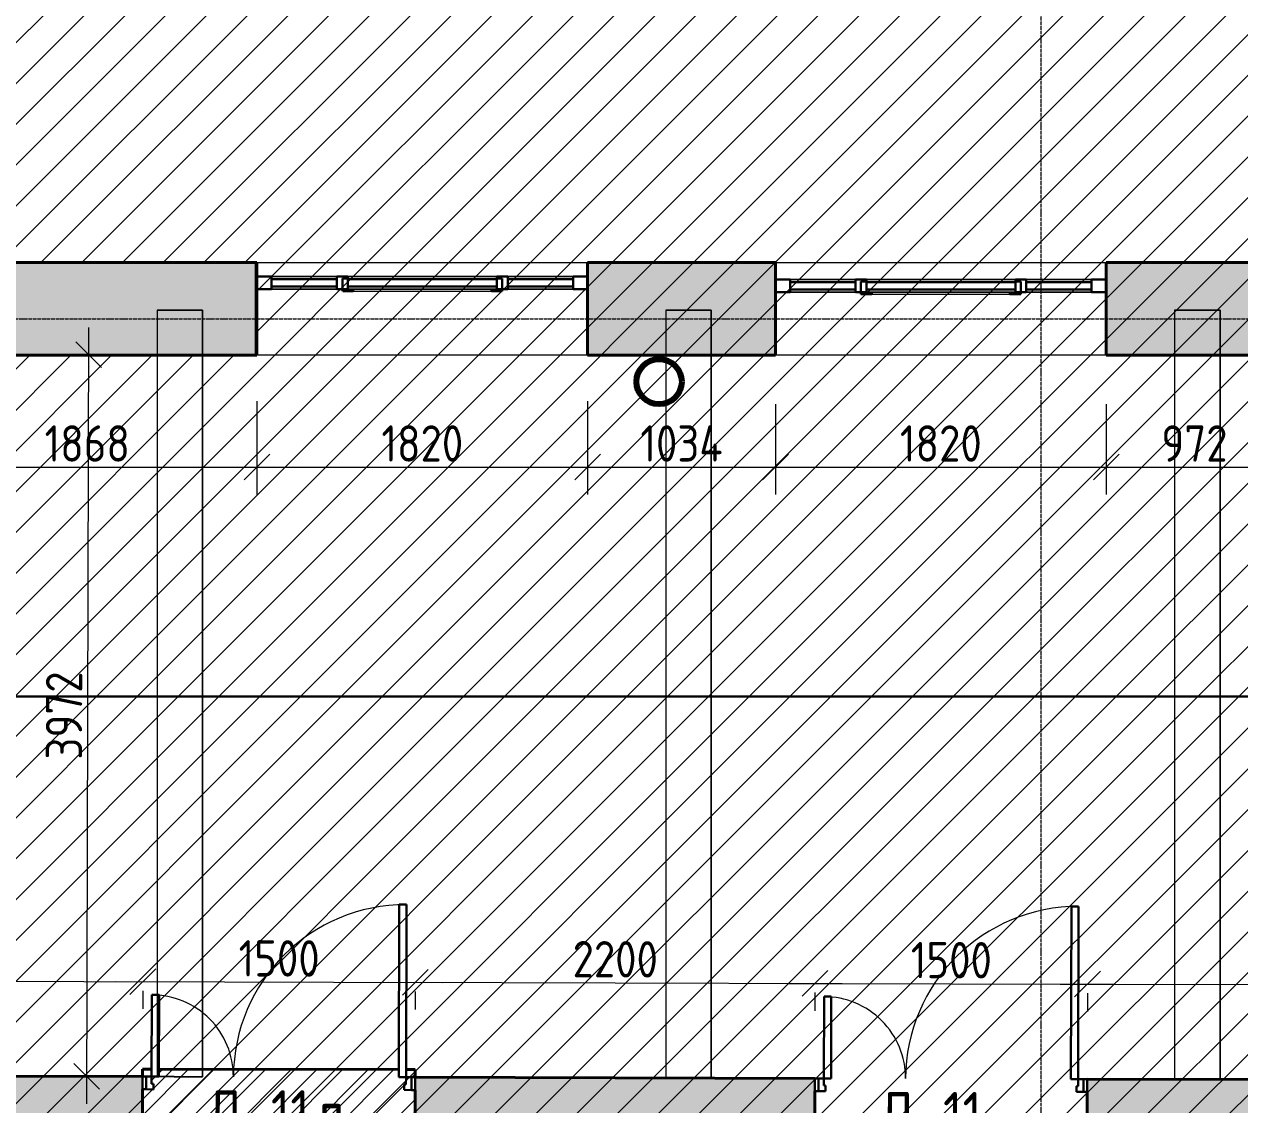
# Model space of a CAD drawing. Header units: millimetres. Extents: x -11886 to 379896, y -8130 to 47743.
# Drawn here: x 228990 to 235679, y 9082 to 15027 of the extents above; entities that cross this region are included whole.
import ezdxf

# ---------------------------------------------------------------- set-up
doc = ezdxf.new("R2010")
doc.units = ezdxf.units.MM
for name, pattern in [('ADSK_Линия сетки', [25, 20, -2.5, 0, -2.5]), ('ADSK_Сверху', [4.5, 3, -1.5]), ('ADSK_Снесено', [4.5, 3, -1.5])]:
    doc.linetypes.add(name, pattern=pattern)
for name, color, linetype, lineweight, true_color in [('_ Окна', 5, 'Continuous', 30, 0x0000ff), ('Витраж', 5, 'Continuous', 18, 0x0000ff), ('Двери', 5, 'Continuous', 18, 0x0000ff), ('Окна', 5, 'Continuous', 18, 0x0000ff), ('Панели витража', 5, 'Continuous', 18, 0x0000ff), ('планы со стояками отопление_dwg', 7, 'Continuous', 9, 0x767676), ('Стены внутренние', 5, 'Continuous', 18, 0x0000ff), ('Стены наружные', 1, 'ADSK_Снесено', 18, 0xff0000)]:
    doc.layers.add(name, color=color, linetype=linetype, lineweight=lineweight, true_color=true_color)
for name, color, linetype, lineweight in [('Каркас', 7, 'Continuous', 18), ('Марки дверей', 7, 'Continuous', 20), ('Оси', 7, 'Continuous', 9), ('Размеры', 7, 'Continuous', 9), ('Стены', 7, 'Continuous', 18), ('Стены разрез', 7, 'Continuous', 40), ('стояки', 7, 'Continuous', 9)]:
    doc.layers.add(name, color=color, linetype=linetype, lineweight=lineweight)
doc.styles.add('GOST Common_1', font='GOST_Common.ttf', dxfattribs={"width": 0.9, "height": 200})
doc.styles.add('GOST Common_2', font='GOST_Common.ttf', dxfattribs={"width": 0.9, "height": 250})
doc.dimstyles.new('ADSK_Основной_2_мм_Округление_до_1_мм', dxfattribs={"dimscale": 304.8, "dimtxt": 201.142999, "dimasz": 0.463911, "dimexe": 0.492126, "dimexo": 0.492126, "dimgap": 0.098425, "dimtad": 1, "dimdec": 0, "dimdsep": 46, "dimtxsty": 'GOST Common_1', "dimblk1": 'OBLIQUE', "dimblk2": 'OBLIQUE', "dimsah": 1, "dimcen": 0.09, "dimdle": 0.492126, "dimazin": 2, "dimtfac": 1, "dimtdec": 4, "dimtix": 1, "dimtmove": 0, "dimatfit": 3, "dimfxl": 1, "dimtvp": 1, "dimtolj": 1, "dimtzin": 0, "dimlwd": 20, "dimlwe": 20, "dimarcsym": 2})
pattern_1 = [(45, (215977.25, 85026.59), (-112.2532, 112.2532), [])]

# ---------------------------------------------------------------- blocks, each defined once
blk = doc.blocks.new('Прямоугольный импост - 70х20_60мм-1225109-03 План 3-го этажа')
at = {"layer": 'Витраж', "color": 161, "linetype": 'ADSK_Сверху', "true_color": 0xaaaaff}
for p, q in [((39644.1, 2341.7), (39644.1, 2271.7)), ((39724.1, 2341.7), (39644.1, 2341.7)), ((40114.1, 2341.7), (40084.1, 2341.7)), ((39724.1, 2271.7), (39644.1, 2271.7)), ((40114.1, 2271.7), (40084.1, 2271.7))]:
    blk.add_line(p, q, dxfattribs=at)
blk = doc.blocks.new('Прямоугольный импост - 70х20_60мм-1236811-03 План 3-го этажа')
at = {"layer": 'Витраж', "color": 161, "linetype": 'ADSK_Сверху', "true_color": 0xaaaaff}
for p, q in [((-80, 35), (0, 35)), ((0, 35), (0, -35)), ((0, -35), (-80, -35))]:
    blk.add_line(p, q, dxfattribs=at)
blk = doc.blocks.new('Прямоугольный импост - 70х20_60мм-1236812-03 План 3-го этажа')
at = {"layer": 'Витраж', "color": 161, "linetype": 'ADSK_Сверху', "true_color": 0xaaaaff}
for p, q in [((0, 35), (-80, 35)), ((0, -35), (0, 35)), ((-80, -35), (0, -35))]:
    blk.add_line(p, q, dxfattribs=at)
blk = doc.blocks.new('Прямоугольный импост - 70х20_60мм-1225111-03 План 3-го этажа')
at = {"layer": 'Витраж', "color": 161, "linetype": 'ADSK_Сверху', "true_color": 0xaaaaff}
for p, q in [((40144.1, 2341.7), (40114.1, 2341.7)), ((40994.1, 2341.7), (40964.1, 2341.7)), ((40144.1, 2271.7), (40114.1, 2271.7)), ((40994.1, 2271.7), (40964.1, 2271.7))]:
    blk.add_line(p, q, dxfattribs=at)
blk = doc.blocks.new('Витраж-тент со смещением вовне - 60мм 30 сдвиг-1466982-03 План 3-го этажа')
at = {"layer": '_ Окна', "color": 161, "linetype": 'ADSK_Сверху', "true_color": 0xaaaaff}
for p, q in [((-440, 25), (-440, -45)), ((-440, 25), (-410, 25)), ((-440, -45), (-440, 25)), ((440, 25), (410, 25)), ((440, -45), (440, 25)), ((440, -45), (440, 25)), ((-380, -45), (-440, -45)), ((-380, -35), (-380, -45)), ((380, -35), (380, -45)), ((380, -45), (440, -45))]:
    blk.add_line(p, q, dxfattribs=at)
at = {"layer": 'Окна', "color": 161, "linetype": 'ADSK_Сверху', "true_color": 0xaaaaff}
blk.add_line((-380, -45), (380, -45), dxfattribs=at)
blk = doc.blocks.new('Прямоугольный импост - 70х20_60мм-1225113-03 План 3-го этажа')
at = {"layer": 'Витраж', "color": 161, "linetype": 'ADSK_Сверху', "true_color": 0xaaaaff}
for p, q in [((41024.1, 2341.7), (40994.1, 2341.7)), ((41464.1, 2341.7), (41384.1, 2341.7)), ((41464.1, 2271.7), (41464.1, 2341.7)), ((41024.1, 2271.7), (40994.1, 2271.7)), ((41464.1, 2271.7), (41384.1, 2271.7))]:
    blk.add_line(p, q, dxfattribs=at)
blk = doc.blocks.new('Прямоугольный импост - 70х60мм-1236807-03 План 3-го этажа')
at = {"layer": 'Витраж', "color": 161, "linetype": 'ADSK_Сверху', "true_color": 0xaaaaff}
for p, q in [((-30, 35), (30, 35)), ((30, -35), (-30, -35))]:
    blk.add_line(p, q, dxfattribs=at)
blk = doc.blocks.new('Прямоугольный импост - 70х60мм-1225009-03 План 3-го этажа')
at = {"layer": 'Витраж', "color": 161, "linetype": 'ADSK_Сверху', "true_color": 0xaaaaff}
for p, q in [((41024.1, 2341.7), (41024.1, 2271.7)), ((41384.1, 2341.7), (41024.1, 2341.7)), ((41384.1, 2271.7), (41384.1, 2341.7)), ((41384.1, 2271.7), (41024.1, 2271.7))]:
    blk.add_line(p, q, dxfattribs=at)
blk = doc.blocks.new('Прямоугольный импост - 70х60мм-1242018-03 План 3-го этажа')
at = {"layer": 'Витраж', "color": 161, "linetype": 'ADSK_Сверху', "true_color": 0xaaaaff}
for p, q in [((40144.1, 2341.7), (40144.1, 2271.7)), ((40964.1, 2341.7), (40144.1, 2341.7)), ((40964.1, 2271.7), (40964.1, 2341.7)), ((40964.1, 2271.7), (40144.1, 2271.7))]:
    blk.add_line(p, q, dxfattribs=at)
blk = doc.blocks.new('Системная панель - _AR_Стекло_40мм_привязка по центру-V52-03 План 3-го этажа')
at = {"layer": 'Панели витража', "lineweight": 30}
for p, q in [((180, 20), (-180, 20)), ((-180, 20), (-180, -20)), ((180, -20), (180, 20)), ((-180, -20), (180, -20))]:
    blk.add_line(p, q, dxfattribs=at)
blk = doc.blocks.new('Прямоугольный импост - 70х40_60мм-V87-03 План 3-го этажа')
at = {"layer": 'Витраж'}
for p, q in [((-6172.3, 22549.3), (-6172.3, 22189.3)), ((-6102.3, 22549.3), (-6102.3, 22189.3))]:
    blk.add_line(p, q, dxfattribs=at)
blk = doc.blocks.new('Прямоугольный импост - 70х20_60мм-V53-03 План 3-го этажа')
at = {"layer": 'Витраж', "lineweight": 30}
for p, q in [((-80, 35), (0, 35)), ((-80, -35), (-80, 35)), ((0, 35), (0, -35)), ((0, -35), (-80, -35))]:
    blk.add_line(p, q, dxfattribs=at)
blk = doc.blocks.new('Прямоугольный импост - 70х20_60мм-V54-03 План 3-го этажа')
at = {"layer": 'Витраж', "lineweight": 30}
for p, q in [((0, 35), (-80, 35)), ((-80, 35), (-80, -35)), ((0, -35), (0, 35)), ((-80, -35), (0, -35))]:
    blk.add_line(p, q, dxfattribs=at)
blk = doc.blocks.new('Прямоугольный импост - 70х40_60мм-V66-03 План 3-го этажа')
at = {"layer": 'Витраж'}
for p, q in [((-6012, 11415.4), (-6012, 11055.4)), ((-5942, 11415.4), (-5942, 11055.4))]:
    blk.add_line(p, q, dxfattribs=at)
blk = doc.blocks.new('Системная панель - _AR_Стекло_40мм_привязка по центру-V55-03 План 3-го этажа')
at = {"layer": 'Панели витража', "lineweight": 30}
for p, q in [((410, 20), (-410, 20)), ((-410, 20), (-410, -20)), ((410, -20), (410, 20)), ((-410, -20), (410, -20))]:
    blk.add_line(p, q, dxfattribs=at)
blk = doc.blocks.new('Прямоугольный импост - 70х40_60мм-V68-03 План 3-го этажа')
at = {"layer": 'Витраж'}
for p, q in [((-6012, 10995.4), (-6012, 10175.4)), ((-5942, 10995.4), (-5942, 10175.4))]:
    blk.add_line(p, q, dxfattribs=at)
blk = doc.blocks.new('Прямоугольный импост - 70х60мм-V56-03 План 3-го этажа')
at = {"layer": 'Витраж', "lineweight": 30}
for p, q in [((-30, 35), (30, 35)), ((-30, -35), (-30, 35)), ((30, 35), (30, -35)), ((30, -35), (-30, -35))]:
    blk.add_line(p, q, dxfattribs=at)
blk = doc.blocks.new('Новые проёмы 3 этаж - Новые проёмы 3 этаж-1676495-03 План 3-го этажа')
at = {"layer": 'Стены'}
h = blk.add_hatch(dxfattribs=at)
h.set_pattern_fill('FP_4', color=256, style=0, pattern_type=2)
h.set_pattern_definition([(45, (0, 0), (-70.7107, 70.7107), [])])
h.paths.add_polyline_path([(15162.3, 8686), (15162.3, 9012.7), (15103.2, 9012.8), (15103.2, 9042.8), (15113.2, 9042.8), (15113.2, 9082.8), (15073.3, 9082.9), (15073.3, 9125.3), (13753.5, 9127), (13753.3, 9086.4), (13713.3, 9086), (13713.3, 9046.5), (13723.2, 9046.5), (13723.2, 9016.5), (13663.2, 9016.6), (13663.5, 8690.6), (14193.2, 8690.7), (14440, 8686)])
h.paths.add_polyline_path([(15163.3, 9082.7), (15162.3, 9125.2), (15113.5, 9125.2), (15113.3, 9082.8), (15162.3, 9082.7)])
h.paths.add_polyline_path([(13713.3, 9086.5), (13713.3, 9127), (13663.5, 9127.1), (13663.5, 9086.6), (13713.2, 9086.5)])
at = {"layer": 'Стены разрез'}
for p, q in [((13663.5, 9127.1), (13663.3, 9086.6)), ((13713.5, 9127), (13663.5, 9127.1)), ((15073.5, 9125.3), (13753.5, 9127)), ((15163.5, 9125.2), (15113.5, 9125.2)), ((15163.3, 9082.7), (15163.5, 9125.2)), ((13663.2, 9016.6), (13662.3, 8690.6)), ((15162.3, 8686), (15163.2, 9012.7))]:
    blk.add_line(p, q, dxfattribs=at)
blk = doc.blocks.new('AC_Дверь_Двупольная - Д-11л 1500х2200h-2039728-03 План 3-го этажа')
at = {"layer": 'Двери', "lineweight": 30}
for p, q in [((700, 1140), (660, 1140)), ((660, 1140), (660, 190)), ((700, 190), (700, 1140)), ((-700, 640), (-660, 640)), ((-700, 190), (-700, 640)), ((-660, 640), (-660, 190)), ((-750, 190), (-730, 190)), ((-750, 120), (-750, 190)), ((-730, 190), (-700, 190)), ((-730, 120), (-730, 190)), ((-730, 190), (-730, 120)), ((-660, 190), (-700, 190)), ((-700, 190), (-700, 150)), ((-700, 150), (-690, 150)), ((-690, 150), (-690, 120)), ((660, 190), (700, 190)), ((700, 150), (690, 150)), ((690, 150), (690, 120)), ((730, 190), (700, 190)), ((700, 190), (700, 150)), ((730, 120), (730, 190)), ((750, 190), (730, 190)), ((730, 190), (730, 120)), ((750, 120), (750, 190)), ((-730, 120), (-750, 120)), ((-690, 120), (-730, 120)), ((690, 120), (730, 120)), ((730, 120), (750, 120))]:
    blk.add_line(p, q, dxfattribs=at)
at = {"layer": 'Двери'}
for centre, radius, start, end in [((700, 190), 950, 90, 180), ((-700, 190), 450, 360, 90)]:
    blk.add_arc(centre, radius, start, end, dxfattribs=at)
blk = doc.blocks.new('планы со стояками отопление_dwg-1484427-03 План 3-го этажа')
at = {"layer": 'стояки', "color": 246, "lineweight": 80, "true_color": 0x7f001f}
blk.add_circle((187605, 336526.4), 124.3, dxfattribs=at)
blk = doc.blocks.new('_Oblique')
at = {"color": 0, "linetype": 'ByBlock', "lineweight": -2}
blk.add_line((-0.5, -0.5), (0.5, 0.5), dxfattribs=at)
blk = doc.blocks.new('*D2293')
at = {"layer": 'Defpoints', "color": 0, "transparency": 16777216}
for p in [(230270.2, 13206.6), (229333.1, 9237.5), (229433.1, 9237.2)]:
    blk.add_point(p, dxfattribs=at)
at = {"layer": 'Размеры', "color": 0, "lineweight": 20, "transparency": 16777216}
for p, q in [((229344, 13359.1), (229332.7, 9087.5)), ((230120.2, 13207), (229193.6, 13209.5)), ((229283.1, 9237.6), (229183.1, 9237.9))]:
    blk.add_line(p, q, dxfattribs=at)
at = {"layer": 'Размеры', "color": 0, "lineweight": 20, "transparency": 16777216, "xscale": 141.4, "yscale": 141.4, "zscale": 141.4}
for p, rotation in [((229343.6, 13209.1), 89.84855052735752), ((229333.1, 9237.5), 269.8485505273575)]:
    blk.add_blockref('_Oblique', p, dxfattribs=dict(at, rotation=rotation))
at = {"layer": 'Размеры', "color": 0, "lineweight": 20, "transparency": 16777216, "insert": (229208.4, 11223.6), "char_height": 200, "width": 605.475, "attachment_point": 5, "rotation": 89.84855, "style": 'GOST Common_1'}
blk.add_mtext('\\A1;3972', dxfattribs=at)
blk = doc.blocks.new('*D2297')
at = {"layer": 'Defpoints', "color": 0, "transparency": 16777216}
for p in [(229642.2, 9859), (229642, 9759), (223730.3, 9252.3)]:
    blk.add_point(p, dxfattribs=at)
at = {"layer": 'Размеры', "color": 0, "lineweight": 20, "transparency": 16777216}
for p, q in [((223730.7, 9402.3), (223732.1, 9924.6)), ((223581.7, 9775), (229792, 9758.6)), ((229641.8, 9709), (229641.6, 9609))]:
    blk.add_line(p, q, dxfattribs=at)
at = {"layer": 'Размеры', "color": 0, "lineweight": 20, "transparency": 16777216, "xscale": 141.4, "yscale": 141.4, "zscale": 141.4}
for p, rotation in [((223731.7, 9774.6), 179.8485505273597), ((229642, 9759), 359.8485505273597)]:
    blk.add_blockref('_Oblique', p, dxfattribs=dict(at, rotation=rotation))
at = {"layer": 'Размеры', "color": 0, "lineweight": 20, "transparency": 16777216, "insert": (226687.2, 9896.8), "char_height": 200, "width": 560.473, "attachment_point": 5, "rotation": 359.84855, "style": 'GOST Common_1'}
blk.add_mtext('\\A1;5910', dxfattribs=at)
blk = doc.blocks.new('*D2298')
at = {"layer": 'Defpoints', "color": 0, "transparency": 16777216}
for p in [(229642.2, 9859), (231142.2, 9855), (231142, 9755)]:
    blk.add_point(p, dxfattribs=at)
at = {"layer": 'Размеры', "color": 0, "lineweight": 20, "transparency": 16777216}
for p, q in [((229492, 9759.4), (231292, 9754.7)), ((229641.8, 9709), (229641.6, 9609)), ((231141.8, 9705), (231141.6, 9605.1))]:
    blk.add_line(p, q, dxfattribs=at)
at = {"layer": 'Размеры', "color": 0, "lineweight": 20, "transparency": 16777216, "xscale": 141.4, "yscale": 141.4, "zscale": 141.4}
for p, rotation in [((229642, 9759), 179.8485505273597), ((231142, 9755), 359.8485505273597)]:
    blk.add_blockref('_Oblique', p, dxfattribs=dict(at, rotation=rotation))
at = {"layer": 'Размеры', "color": 0, "lineweight": 20, "transparency": 16777216, "insert": (230392.3, 9887), "char_height": 200, "width": 560.473, "attachment_point": 5, "rotation": 359.84855, "style": 'GOST Common_1'}
blk.add_mtext('\\A1;1500', dxfattribs=at)
blk = doc.blocks.new('*D2299')
at = {"layer": 'Defpoints', "color": 0, "transparency": 16777216}
for p in [(231142.2, 9855), (233341.8, 9849.2), (233341.5, 9749.2)]:
    blk.add_point(p, dxfattribs=at)
at = {"layer": 'Размеры', "color": 0, "lineweight": 20, "transparency": 16777216}
for p, q in [((230992, 9755.4), (233491.5, 9748.8)), ((231141.8, 9705), (231141.6, 9605.1)), ((233341.4, 9699.2), (233341.1, 9599.2))]:
    blk.add_line(p, q, dxfattribs=at)
at = {"layer": 'Размеры', "color": 0, "lineweight": 20, "transparency": 16777216, "xscale": 141.4, "yscale": 141.4, "zscale": 141.4}
for p, rotation in [((231142, 9755), 179.8485505273597), ((233341.5, 9749.2), 359.8485505273597)]:
    blk.add_blockref('_Oblique', p, dxfattribs=dict(at, rotation=rotation))
at = {"layer": 'Размеры', "color": 0, "lineweight": 20, "transparency": 16777216, "insert": (232242.1, 9882.1), "char_height": 200, "width": 605.475, "attachment_point": 5, "rotation": 359.84855, "style": 'GOST Common_1'}
blk.add_mtext('\\A1;2200', dxfattribs=at)
blk = doc.blocks.new('*D2300')
at = {"layer": 'Defpoints', "color": 0, "transparency": 16777216}
for p in [(233341.8, 9849.2), (234841.8, 9845.3), (234841.5, 9745.3)]:
    blk.add_point(p, dxfattribs=at)
at = {"layer": 'Размеры', "color": 0, "lineweight": 20, "transparency": 16777216}
for p, q in [((233191.5, 9749.6), (234991.5, 9744.9)), ((233341.4, 9699.2), (233341.1, 9599.2)), ((234841.4, 9695.3), (234841.1, 9595.3))]:
    blk.add_line(p, q, dxfattribs=at)
at = {"layer": 'Размеры', "color": 0, "lineweight": 20, "transparency": 16777216, "xscale": 141.4, "yscale": 141.4, "zscale": 141.4}
for p, rotation in [((233341.5, 9749.2), 179.8485505273597), ((234841.5, 9745.3), 359.8485505273597)]:
    blk.add_blockref('_Oblique', p, dxfattribs=dict(at, rotation=rotation))
at = {"layer": 'Размеры', "color": 0, "lineweight": 20, "transparency": 16777216, "insert": (234091.9, 9877.3), "char_height": 200, "width": 560.473, "attachment_point": 5, "rotation": 359.84855, "style": 'GOST Common_1'}
blk.add_mtext('\\A1;1500', dxfattribs=at)
blk = doc.blocks.new('*D2301')
at = {"layer": 'Defpoints', "color": 0, "transparency": 16777216}
for p in [(234841.8, 9845.3), (237993.2, 9736.9), (237992, 9266.3)]:
    blk.add_point(p, dxfattribs=at)
at = {"layer": 'Размеры', "color": 0, "lineweight": 20, "transparency": 16777216}
for p, q in [((237992.4, 9416.3), (237993.6, 9886.9)), ((234691.5, 9745.7), (238143.2, 9736.5)), ((234841.4, 9695.3), (234841.1, 9595.3))]:
    blk.add_line(p, q, dxfattribs=at)
at = {"layer": 'Размеры', "color": 0, "lineweight": 20, "transparency": 16777216, "xscale": 141.4, "yscale": 141.4, "zscale": 141.4}
for p, rotation in [((234841.5, 9745.3), 179.8485505273597), ((237993.2, 9736.9), 359.8485505273597)]:
    blk.add_blockref('_Oblique', p, dxfattribs=dict(at, rotation=rotation))
at = {"layer": 'Размеры', "color": 0, "lineweight": 20, "transparency": 16777216, "insert": (236417.7, 9871.1), "char_height": 200, "width": 560.473, "attachment_point": 5, "rotation": 359.84855, "style": 'GOST Common_1'}
blk.add_mtext('\\A1;3152', dxfattribs=at)
blk = doc.blocks.new('*D2314')
at = {"layer": 'Defpoints', "color": 0, "transparency": 16777216}
for p in [(230270.2, 13103.6), (228402.4, 12772.9), (230270.2, 12590.1)]:
    blk.add_point(p, dxfattribs=at)
at = {"layer": 'Размеры', "color": 0, "lineweight": 20, "transparency": 16777216}
for p, q in [((230270.2, 12953.6), (230270.2, 12440.1)), ((228252.4, 12590.1), (230420.2, 12590.1)), ((228402.4, 12622.9), (228402.4, 12440.1))]:
    blk.add_line(p, q, dxfattribs=at)
at = {"layer": 'Размеры', "color": 0, "lineweight": 20, "transparency": 16777216, "xscale": 141.4, "yscale": 141.4, "zscale": 141.4, "rotation": 180}
blk.add_blockref('_Oblique', (228402.4, 12590.1), dxfattribs=at)
at = {"layer": 'Размеры', "color": 0, "lineweight": 20, "transparency": 16777216, "xscale": 141.4, "yscale": 141.4, "zscale": 141.4}
blk.add_blockref('_Oblique', (230270.2, 12590.1), dxfattribs=at)
at = {"layer": 'Размеры', "color": 0, "lineweight": 20, "transparency": 16777216, "insert": (229336.3, 12720.1), "char_height": 200, "width": 560.473, "attachment_point": 5, "style": 'GOST Common_1'}
blk.add_mtext('\\A1;1868', dxfattribs=at)
blk = doc.blocks.new('*D2315')
at = {"layer": 'Defpoints', "color": 0, "transparency": 16777216}
for p in [(230270.2, 13103.6), (232090.2, 13103.6), (232090.2, 12590.1)]:
    blk.add_point(p, dxfattribs=at)
at = {"layer": 'Размеры', "color": 0, "lineweight": 20, "transparency": 16777216}
for p, q in [((230270.2, 12953.6), (230270.2, 12440.1)), ((232090.2, 12953.6), (232090.2, 12440.1)), ((230120.2, 12590.1), (232240.2, 12590.1))]:
    blk.add_line(p, q, dxfattribs=at)
at = {"layer": 'Размеры', "color": 0, "lineweight": 20, "transparency": 16777216, "xscale": 141.4, "yscale": 141.4, "zscale": 141.4, "rotation": 180}
blk.add_blockref('_Oblique', (230270.2, 12590.1), dxfattribs=at)
at = {"layer": 'Размеры', "color": 0, "lineweight": 20, "transparency": 16777216, "xscale": 141.4, "yscale": 141.4, "zscale": 141.4}
blk.add_blockref('_Oblique', (232090.2, 12590.1), dxfattribs=at)
at = {"layer": 'Размеры', "color": 0, "lineweight": 20, "transparency": 16777216, "insert": (231180.2, 12720.1), "char_height": 200, "width": 560.473, "attachment_point": 5, "style": 'GOST Common_1'}
blk.add_mtext('\\A1;1820', dxfattribs=at)
blk = doc.blocks.new('*D2316')
at = {"layer": 'Defpoints', "color": 0, "transparency": 16777216}
for p in [(232090.2, 13103.6), (233124.1, 13087.2), (233124.1, 12590.1)]:
    blk.add_point(p, dxfattribs=at)
at = {"layer": 'Размеры', "color": 0, "lineweight": 20, "transparency": 16777216}
for p, q in [((232090.2, 12953.6), (232090.2, 12440.1)), ((233124.1, 12937.2), (233124.1, 12440.1)), ((231940.2, 12590.1), (233274.1, 12590.1))]:
    blk.add_line(p, q, dxfattribs=at)
at = {"layer": 'Размеры', "color": 0, "lineweight": 20, "transparency": 16777216, "xscale": 141.4, "yscale": 141.4, "zscale": 141.4, "rotation": 180}
blk.add_blockref('_Oblique', (232090.2, 12590.1), dxfattribs=at)
at = {"layer": 'Размеры', "color": 0, "lineweight": 20, "transparency": 16777216, "xscale": 141.4, "yscale": 141.4, "zscale": 141.4}
blk.add_blockref('_Oblique', (233124.1, 12590.1), dxfattribs=at)
at = {"layer": 'Размеры', "color": 0, "lineweight": 20, "transparency": 16777216, "insert": (232607.1, 12720.1), "char_height": 200, "width": 580.928, "attachment_point": 5, "style": 'GOST Common_1'}
blk.add_mtext('\\A1;1034', dxfattribs=at)
blk = doc.blocks.new('*D2317')
at = {"layer": 'Defpoints', "color": 0, "transparency": 16777216}
for p in [(233124.1, 13087.2), (234944.1, 13087.2), (234944.1, 12590.1)]:
    blk.add_point(p, dxfattribs=at)
at = {"layer": 'Размеры', "color": 0, "lineweight": 20, "transparency": 16777216}
for p, q in [((233124.1, 12937.2), (233124.1, 12440.1)), ((234944.1, 12937.2), (234944.1, 12440.1)), ((232974.1, 12590.1), (235094.1, 12590.1))]:
    blk.add_line(p, q, dxfattribs=at)
at = {"layer": 'Размеры', "color": 0, "lineweight": 20, "transparency": 16777216, "xscale": 141.4, "yscale": 141.4, "zscale": 141.4, "rotation": 180}
blk.add_blockref('_Oblique', (233124.1, 12590.1), dxfattribs=at)
at = {"layer": 'Размеры', "color": 0, "lineweight": 20, "transparency": 16777216, "xscale": 141.4, "yscale": 141.4, "zscale": 141.4}
blk.add_blockref('_Oblique', (234944.1, 12590.1), dxfattribs=at)
at = {"layer": 'Размеры', "color": 0, "lineweight": 20, "transparency": 16777216, "insert": (234034.1, 12720.1), "char_height": 200, "width": 560.473, "attachment_point": 5, "style": 'GOST Common_1'}
blk.add_mtext('\\A1;1820', dxfattribs=at)
blk = doc.blocks.new('*D2318')
at = {"layer": 'Defpoints', "color": 0, "transparency": 16777216}
for p in [(234944.1, 13087.2), (235915.9, 13079.5), (235915.9, 12590.1)]:
    blk.add_point(p, dxfattribs=at)
at = {"layer": 'Размеры', "color": 0, "lineweight": 20, "transparency": 16777216}
for p, q in [((234944.1, 12937.2), (234944.1, 12440.1)), ((235915.9, 12929.5), (235915.9, 12440.1)), ((234794.1, 12590.1), (236065.9, 12590.1))]:
    blk.add_line(p, q, dxfattribs=at)
at = {"layer": 'Размеры', "color": 0, "lineweight": 20, "transparency": 16777216, "xscale": 141.4, "yscale": 141.4, "zscale": 141.4, "rotation": 180}
blk.add_blockref('_Oblique', (234944.1, 12590.1), dxfattribs=at)
at = {"layer": 'Размеры', "color": 0, "lineweight": 20, "transparency": 16777216, "xscale": 141.4, "yscale": 141.4, "zscale": 141.4}
blk.add_blockref('_Oblique', (235915.9, 12590.1), dxfattribs=at)
at = {"layer": 'Размеры', "color": 0, "lineweight": 20, "transparency": 16777216, "insert": (235430, 12720.1), "char_height": 200, "width": 454.106, "attachment_point": 5, "style": 'GOST Common_1'}
blk.add_mtext('\\A1;972', dxfattribs=at)

msp = doc.modelspace()

# ---------------------------------------------------------------- hatches: boundary and pattern name
at = {"lineweight": 13, "true_color": 0x636466, "transparency": 33554559}
h = msp.add_hatch(dxfattribs=at)
h.set_pattern_fill('ANSI31', color=251, scale=50)
h.set_pattern_definition(pattern_1)
h.paths.add_polyline_path([(265910.66, 8682.3), (272191.2, 8682.3), (272009.87, 43909.21), (262010.47, 43909.21), (262010.47, 21084.06), (262697.11, 21054.57), (262698.93, 11328.12), (216748.38, 11328.12), (216748.38, 8679.25), (216267.75, 8679.25), (216267.75, 456.79), (224250.25, 422.02), (224250.25, 2336.48), (234949.9, 2336.48), (234949.9, -2582.57), (247313.65, -2582.57), (247313.65, 2335.74), (258014.19, 2256.79), (258014.19, 300.23), (265910.66, 300.23)])
h = msp.add_hatch(dxfattribs=at)
h.set_pattern_fill('ANSI31', color=251, scale=50)
h.set_pattern_definition(pattern_1)
h.paths.add_polyline_path([(247294.27, 43675.13), (234433.09, 43675.13), (234433.09, 21068.63), (227282.49, 21068.63), (227278.57, 13720.18), (230264.83, 13716.63), (230264.83, 13206.63), (228402.42, 13206.63), (228402.42, 11328.12), (251770.02, 11328.12), (251770.02, 13716.63), (254719.16, 13716.63), (254706.96, 21084.06), (247294.27, 21084.06)])
at = {"layer": 'Стены внутренние', "true_color": 0xc0c0c0}
h = msp.add_hatch(color=9, dxfattribs=at)
h.paths.add_polyline_path([(258100.32, 8781.42), (258097.49, 9161.43), (251920.52, 9177.75), (251919.51, 8797.75), (258042.56, 8781.57)])
h.paths.add_polyline_path([(250419.52, 8801.72), (250420.34, 9181.72), (243349.52, 9200.41), (243348.51, 8820.41), (249544.59, 8804.03)])
h.paths.add_polyline_path([(241848.52, 8824.38), (241849.34, 9204.37), (234840.13, 9222.9), (234840.13, 8842.9), (241580.64, 8825.08)])
h.paths.add_polyline_path([(233339.13, 8846.87), (233339.95, 9226.87), (231140.59, 9232.68), (231139.59, 8852.68), (232774.02, 8848.36)])
h.paths.add_polyline_path([(229639.59, 8856.65), (229640.41, 9236.65), (224110.28, 9251.26), (224111.02, 8871.26), (227566.27, 8862.13)])
at = {"layer": 'Стены наружные', "linetype": 'Continuous', "true_color": 0xc0c0c0}
h = msp.add_hatch(color=9, dxfattribs=at)
h.paths.add_polyline_path([(254427.14, 13206.63), (255229.16, 13206.63), (255229.16, 13716.63), (251806.07, 13716.63), (251806.07, 13206.63), (253259.28, 13206.63)])
h.paths.add_polyline_path([(249008.09, 13206.63), (249986.07, 13206.63), (249986.07, 13716.63), (249008.09, 13716.63), (249008.09, 13248.53)])
h.paths.add_polyline_path([(246252.09, 13206.63), (247188.09, 13206.63), (247188.09, 13716.63), (246156.11, 13716.63), (246156.11, 13206.63)])
h.paths.add_polyline_path([(243916.36, 13206.63), (244336.11, 13206.63), (244336.11, 13716.63), (243368.65, 13716.63), (243368.65, 13206.63), (243913.88, 13206.63)])
h.paths.add_polyline_path([(241548.65, 13206.63), (241548.65, 13716.63), (240529.62, 13716.63), (240529.62, 13206.63)])
h.paths.add_polyline_path([(238709.62, 13206.63), (238709.62, 13716.63), (237735.92, 13716.63), (237735.92, 13206.63), (238077.04, 13206.63)])
h.paths.add_polyline_path([(235915.92, 13206.63), (235915.92, 13716.63), (234944.12, 13716.63), (234944.12, 13206.63), (235313.76, 13206.63)])
h.paths.add_polyline_path([(233124.12, 13206.63), (233124.12, 13716.63), (232090.16, 13716.63), (232090.16, 13206.63), (232237.72, 13206.63)])
h.paths.add_polyline_path([(228302.42, 13206.63), (230270.16, 13206.63), (230270.16, 13716.63), (226808.57, 13716.63), (226808.57, 13206.63), (228104.16, 13206.63)])

# ---------------------------------------------------------------- linework, layer by layer
at = {"color": 251, "lineweight": 30, "true_color": 0x636466}
msp.add_lwpolyline([(227282.49, 21068.63), (227278.57, 13720.18), (230264.83, 13716.63), (230264.83, 13206.63), (228402.42, 13206.63), (228402.42, 11328.12), (251770.02, 11328.12), (251770.02, 13716.63), (254719.16, 13716.63), (254706.96, 21084.06), (247294.27, 21084.06), (247294.27, 43675.13), (234433.09, 43675.13), (234433.09, 21068.63), (227282.49, 21068.63)], dxfattribs=at)
at = {"layer": 'Каркас', "color": 253, "linetype": 'ADSK_Сверху', "true_color": 0xaaaaaa}
for p, q in [((229970.73, 13453.71), (229720.73, 13453.71)), ((229720.73, 13453.71), (229720.73, 9236.43)), ((229970.73, 13453.71), (229970.73, 9235.77)), ((232770.73, 13453.71), (232520.73, 13453.71)), ((232520.73, 13453.71), (232520.73, 9229.03)), ((232770.73, 13453.71), (232770.73, 9228.37)), ((235570.73, 13453.71), (235320.73, 13453.71)), ((235320.73, 13453.71), (235320.73, 9221.63)), ((235570.73, 13453.71), (235570.73, 9220.97)), ((229970.73, 9235.77), (229720.73, 9236.43)), ((232770.73, 9228.37), (232520.73, 9229.03)), ((235570.73, 9220.97), (235320.73, 9221.63))]:
    msp.add_line(p, q, dxfattribs=at)
at = {"layer": 'Каркас', "color": 253, "linetype": 'ADSK_Сверху', "true_color": 0xb2b2b2}
for p, q in [((229720.73, 13453.71), (229970.73, 13453.71)), ((229720.73, 13453.71), (229720.73, 9236.43)), ((229970.73, 9235.77), (229970.73, 13453.71)), ((232520.73, 13453.71), (232770.73, 13453.71)), ((232520.73, 13453.71), (232520.73, 9229.03)), ((232770.73, 9228.37), (232770.73, 13453.71)), ((235320.73, 13453.71), (235570.73, 13453.71)), ((235320.73, 13453.71), (235320.73, 9221.63)), ((235570.73, 9220.97), (235570.73, 13453.71)), ((229720.73, 9236.43), (229970.73, 9235.77)), ((232520.73, 9229.03), (232770.73, 9228.37)), ((235320.73, 9221.63), (235570.73, 9220.97))]:
    msp.add_line(p, q, dxfattribs=at)
at = {"layer": 'Оси', "linetype": 'ADSK_Линия сетки'}
for p, q in [((234587.16, -5309.21), (234587.16, 44684.79)), ((204891.03, 13406.79), (273118.97, 13406.79))]:
    msp.add_line(p, q, dxfattribs=at)
at = {"layer": 'Стены внутренние', "color": 18, "lineweight": 40, "true_color": 0x000000}
for p, q in [((229640.6, 9236.65), (223730.27, 9252.27)), ((233340.13, 9226.87), (231140.59, 9232.68)), ((229639.59, 8856.65), (229640.41, 9166.65)), ((241849.52, 9204.37), (234840.13, 9222.9)), ((231140.41, 9162.68), (231139.59, 8852.68)), ((233339.13, 8846.87), (233339.95, 9156.87)), ((234839.94, 9152.9), (234839.12, 8842.9))]:
    msp.add_line(p, q, dxfattribs=at)
at = {"layer": 'Стены наружные', "color": 18, "linetype": 'Continuous', "lineweight": 40, "true_color": 0x000000}
for p, q in [((230270.16, 13716.63), (227318.57, 13716.63)), ((230270.16, 13206.63), (230270.16, 13716.63)), ((233124.12, 13716.63), (232090.16, 13716.63)), ((232090.16, 13716.63), (232090.16, 13206.63)), ((233124.12, 13206.63), (233124.12, 13716.63)), ((235915.92, 13716.63), (234944.12, 13716.63)), ((234944.12, 13716.63), (234944.12, 13206.63)), ((228402.42, 13206.63), (230270.16, 13206.63)), ((232090.16, 13206.63), (233124.12, 13206.63)), ((234944.12, 13206.63), (235915.92, 13206.63))]:
    msp.add_line(p, q, dxfattribs=at)
at = {"layer": 'Стены наружные', "color": 18, "linetype": 'Continuous', "true_color": 0x000000}
for p, q in [((230270.16, 13716.63), (232090.16, 13716.63)), ((233124.12, 13716.63), (234944.12, 13716.63)), ((232090.16, 13206.63), (230270.16, 13206.63)), ((234944.12, 13206.63), (233124.12, 13206.63))]:
    msp.add_line(p, q, dxfattribs=at)

# ---------------------------------------------------------------- block references
at = {"layer": '_ Окна', "color": 161, "linetype": 'ADSK_Сверху', "true_color": 0xaaaaff}
for p in [(231180.16, 13603.59), (234034.12, 13587.17)]:
    msp.add_blockref('Витраж-тент со смещением вовне - 60мм 30 сдвиг-1466982-03 План 3-го этажа', p, dxfattribs=at)
at = {"layer": 'Витраж', "color": 161, "linetype": 'ADSK_Сверху', "true_color": 0xaaaaff, "rotation": 180}
for name, p in [('Прямоугольный импост - 70х20_60мм-1236812-03 План 3-го этажа', (230270.16, 13603.59)), ('Прямоугольный импост - 70х20_60мм-1225113-03 План 3-го этажа', (271734.26, 15910.27)), ('Прямоугольный импост - 70х60мм-1225009-03 План 3-го этажа', (271734.26, 15910.27)), ('Прямоугольный импост - 70х20_60мм-1225111-03 План 3-го этажа', (271734.26, 15910.27)), ('Прямоугольный импост - 70х60мм-1242018-03 План 3-го этажа', (271734.26, 15910.27)), ('Прямоугольный импост - 70х20_60мм-1225109-03 План 3-го этажа', (271734.26, 15910.27)), ('Прямоугольный импост - 70х60мм-1225009-03 План 3-го этажа', (273034.26, 15910.27)), ('Прямоугольный импост - 70х20_60мм-1236812-03 План 3-го этажа', (233124.12, 13587.17)), ('Прямоугольный импост - 70х20_60мм-1225113-03 План 3-го этажа', (274588.22, 15893.85)), ('Прямоугольный импост - 70х60мм-1225009-03 План 3-го этажа', (274588.22, 15893.85)), ('Прямоугольный импост - 70х20_60мм-1225111-03 План 3-го этажа', (274588.22, 15893.85)), ('Прямоугольный импост - 70х60мм-1242018-03 План 3-го этажа', (274588.22, 15893.85)), ('Прямоугольный импост - 70х20_60мм-1225109-03 План 3-го этажа', (274588.22, 15893.85)), ('Прямоугольный импост - 70х60мм-1225009-03 План 3-го этажа', (275888.22, 15893.85))]:
    msp.add_blockref(name, p, dxfattribs=at)
at = {"layer": 'Витраж'}
for name, p, rotation in [('Прямоугольный импост - 70х20_60мм-V54-03 План 3-го этажа', (230270.16, 13603.59), 180), ('Прямоугольный импост - 70х40_60мм-V87-03 План 3-го этажа', (208160.9, 7466.27), 270.0000000000004), ('Прямоугольный импост - 70х40_60мм-V68-03 План 3-го этажа', (220594.76, 7626.62), 270.0000000000005), ('Прямоугольный импост - 70х40_60мм-V66-03 План 3-го этажа', (220594.76, 7626.62), 270.0000000000002), ('Прямоугольный импост - 70х20_60мм-V54-03 План 3-го этажа', (233124.12, 13587.17), 180), ('Прямоугольный импост - 70х40_60мм-V87-03 План 3-го этажа', (211014.86, 7449.86), 270.0000000000004), ('Прямоугольный импост - 70х40_60мм-V68-03 План 3-го этажа', (223448.72, 7610.2), 270.0000000000005), ('Прямоугольный импост - 70х40_60мм-V66-03 План 3-го этажа', (223448.72, 7610.2), 270.0000000000002)]:
    msp.add_blockref(name, p, dxfattribs=dict(at, rotation=rotation))
at = {"layer": 'Витраж', "color": 161, "linetype": 'ADSK_Сверху', "true_color": 0xaaaaff, "extrusion": (0, 0, -1), "rotation": 180}
for name, p in [('Прямоугольный импост - 70х60мм-1236807-03 План 3-го этажа', (-230740.16, 13603.59)), ('Прямоугольный импост - 70х60мм-1236807-03 План 3-го этажа', (-231620.16, 13603.59)), ('Прямоугольный импост - 70х20_60мм-1236811-03 План 3-го этажа', (-232090.16, 13603.59)), ('Прямоугольный импост - 70х60мм-1236807-03 План 3-го этажа', (-233594.12, 13587.17)), ('Прямоугольный импост - 70х60мм-1236807-03 План 3-го этажа', (-234474.12, 13587.17)), ('Прямоугольный импост - 70х20_60мм-1236811-03 План 3-го этажа', (-234944.12, 13587.17))]:
    msp.add_blockref(name, p, dxfattribs=at)
at = {"layer": 'Витраж', "extrusion": (0, 0, -1), "rotation": 180}
for name, p in [('Прямоугольный импост - 70х60мм-V56-03 План 3-го этажа', (-230740.16, 13603.59)), ('Прямоугольный импост - 70х60мм-V56-03 План 3-го этажа', (-231620.16, 13603.59)), ('Прямоугольный импост - 70х20_60мм-V53-03 План 3-го этажа', (-232090.16, 13603.59)), ('Прямоугольный импост - 70х60мм-V56-03 План 3-го этажа', (-233594.12, 13587.17)), ('Прямоугольный импост - 70х60мм-V56-03 План 3-го этажа', (-234474.12, 13587.17)), ('Прямоугольный импост - 70х20_60мм-V53-03 План 3-го этажа', (-234944.12, 13587.17))]:
    msp.add_blockref(name, p, dxfattribs=at)
at = {"layer": 'Двери', "rotation": 359.8485505277052}
for p in [(230390.09, 9044.66), (234089.63, 9034.89)]:
    msp.add_blockref('AC_Дверь_Двупольная - Д-11л 1500х2200h-2039728-03 План 3-го этажа', p, dxfattribs=at)
at = {"layer": 'Панели витража'}
for name, p in [('Системная панель - _AR_Стекло_40мм_привязка по центру-V52-03 План 3-го этажа', (230530.16, 13603.59)), ('Системная панель - _AR_Стекло_40мм_привязка по центру-V55-03 План 3-го этажа', (231180.16, 13603.59)), ('Системная панель - _AR_Стекло_40мм_привязка по центру-V52-03 План 3-го этажа', (231830.16, 13603.59)), ('Системная панель - _AR_Стекло_40мм_привязка по центру-V52-03 План 3-го этажа', (233384.12, 13587.17)), ('Системная панель - _AR_Стекло_40мм_привязка по центру-V55-03 План 3-го этажа', (234034.12, 13587.17)), ('Системная панель - _AR_Стекло_40мм_привязка по центру-V52-03 План 3-го этажа', (234684.12, 13587.17))]:
    msp.add_blockref(name, p, dxfattribs=at)
at = {"layer": 'планы со стояками отопление_dwg', "color": 6, "true_color": 0xff00ff}
msp.add_blockref('планы со стояками отопление_dwg-1484427-03 План 3-го этажа', (44878.56, -323466.25), dxfattribs=at)
at = {"layer": 'Стены'}
msp.add_blockref('Новые проёмы 3 этаж - Новые проёмы 3 этаж-1676495-03 План 3-го этажа', (215977.25, 150), dxfattribs=at)

# ---------------------------------------------------------------- texts
at = {"layer": 'Марки дверей', "lineweight": 9, "char_height": 250, "attachment_point": 1, "style": 'GOST Common_2'}
for s, insert, width in [('\\fGOST Common|b0|i0|c204|p34|;\\W.9;Д', (229997.97, 9161.68), 245.3164), ('-11', (230200.37, 9161.68), 468.9872), ('\\fGOST Common|b0|i0|c204|p34|;\\W.9;Д', (233697.5, 9151.9), 245.3164), ('-11', (233899.9, 9151.9), 468.9872), ('\\fGOST Common|b0|i0|c204|p34|;\\W.9;л', (230587.32, 9161.68), 194.8101)]:
    msp.add_mtext(s, dxfattribs=dict(at, insert=insert, width=width))

# ---------------------------------------------------------------- dimensions: what is measured, and where the dimension line sits
at = {"layer": 'Размеры', "lineweight": 20}
for base, p1, p2, angle, override, picture, middle in [((229333.12, 9237.46), (230270.16, 13206.63), (229433.11, 9237.19), 89.848551, {"dimpost": '<>', "dimfxl": 4056.733332}, '*D2293', (229208.37, 11223.61)), ((229641.98, 9759.01), (223730.27, 9252.27), (229642.24, 9859), 359.848551, {"dimpost": '<>', "dimfxl": 5943.021553}, '*D2297', (226687.16, 9896.83)), ((231141.97, 9755.05), (229642.24, 9859), (231142.24, 9855.03), 359.848551, {"dimpost": '<>', "dimfxl": 1500}, '*D2298', (230392.32, 9887.03)), ((233341.51, 9749.24), (231142.24, 9855.03), (233341.78, 9849.22), 359.848551, {"dimpost": '<>', "dimfxl": 2199.546338}, '*D2299', (232242.09, 9882.14)), ((234841.51, 9745.27), (233341.78, 9849.22), (234841.77, 9845.26), 359.848551, {"dimpost": '<>', "dimfxl": 1500}, '*D2300', (234091.85, 9877.25)), ((237993.22, 9736.94), (234841.77, 9845.26), (237991.98, 9266.33), 359.848551, {"dimpost": '<>', "dimfxl": 3202.957461}, '*D2301', (236417.71, 9871.11))]:
    dim = msp.add_linear_dim(base=base, p1=p1, p2=p2, angle=angle, dimstyle='ADSK_Основной_2_мм_Округление_до_1_мм', override=override, dxfattribs=at)
    dim.commit()
    dim.dimension.update_dxf_attribs({"geometry": picture, "text_midpoint": middle})
for base, p1, p2, override, picture, middle in [((230270.16, 12590.13), (228402.42, 12772.88), (230270.16, 13103.59), {"dimpost": '<>', "dimfxl": 1896.792705}, '*D2314', (229336.29, 12720.13)), ((232090.16, 12590.13), (230270.16, 13103.59), (232090.16, 13103.59), {"dimpost": '<>', "dimfxl": 1820}, '*D2315', (231180.16, 12720.13)), ((233124.12, 12590.13), (232090.16, 13103.59), (233124.12, 13087.17), {"dimpost": '<>', "dimfxl": 1034.089087}, '*D2316', (232607.14, 12720.13)), ((234944.12, 12590.13), (233124.12, 13087.17), (234944.12, 13087.17), {"dimpost": '<>', "dimfxl": 1820}, '*D2317', (234034.12, 12720.13)), ((235915.92, 12590.13), (234944.12, 13087.17), (235915.92, 13079.53), {"dimpost": '<>', "dimfxl": 971.833906}, '*D2318', (235430.02, 12720.13))]:
    dim = msp.add_linear_dim(base=base, p1=p1, p2=p2, dimstyle='ADSK_Основной_2_мм_Округление_до_1_мм', override=override, dxfattribs=at)
    dim.commit()
    dim.dimension.update_dxf_attribs({"geometry": picture, "text_midpoint": middle})

doc.saveas('drawing.dxf')
